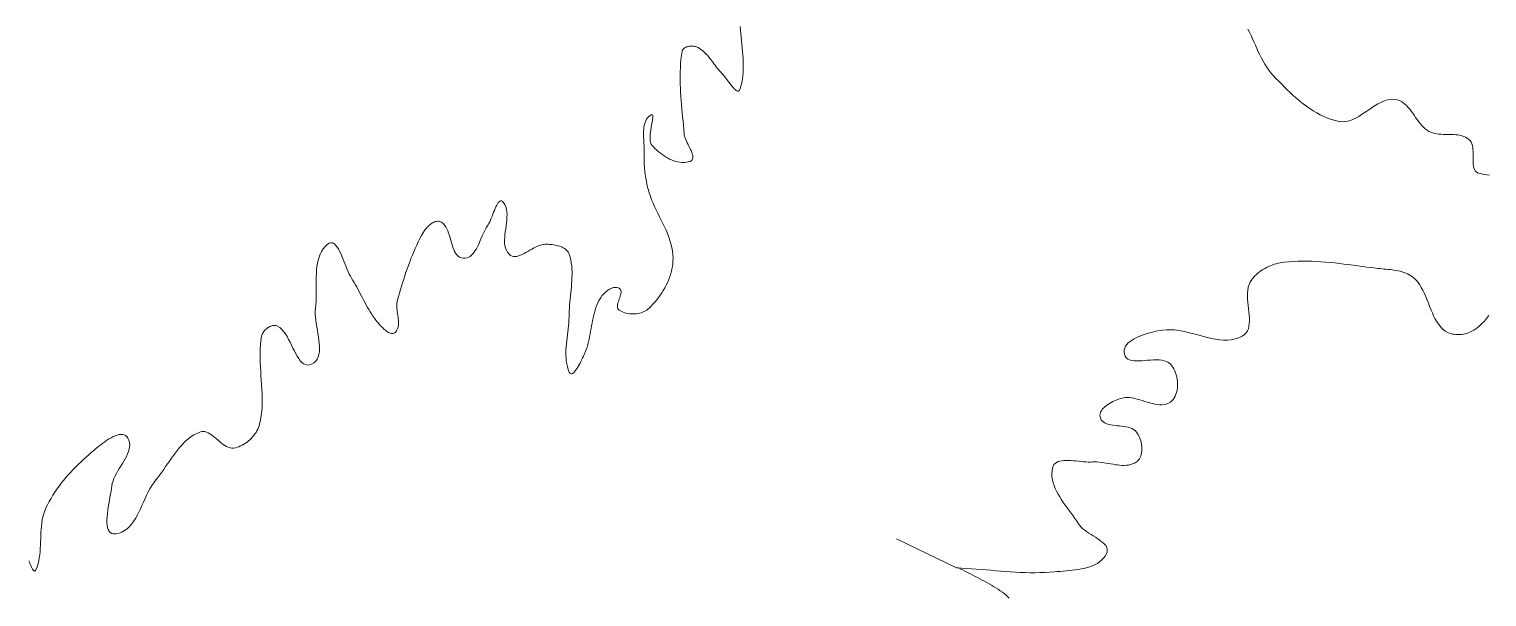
# Model space of a CAD drawing. Header units: inches. Extents: x -12 to 23, y -13.2 to 21.7.
# Drawn here: x 6.34 to 12.5, y -8.15 to -5.75 of the extents above; entities that cross this region are included whole.
import ezdxf

# ---------------------------------------------------------------- set-up
doc = ezdxf.new("R2010")
doc.units = ezdxf.units.IN
doc.header["$MEASUREMENT"] = 0
doc.layers.get('0').update_dxf_attribs({"lineweight": 0})

msp = doc.modelspace()

# ---------------------------------------------------------------- linework, layer by layer
at = {"color": 30, "linetype": 'Continuous', "lineweight": 0, "true_color": 0xff7e00}
msp.add_line((10.2603, -8.0321), (10.0069, -7.9093), dxfattribs=at)
at = {"color": 7, "linetype": 'Continuous', "lineweight": 0, "flags": 128}
for points in [[(9.3449, -5.7416), (9.346, -5.7566), (9.3472, -5.7716), (9.3487, -5.7866), (9.3502, -5.8016), (9.3518, -5.8167), (9.3533, -5.8317), (9.3547, -5.8467), (9.3559, -5.8617), (9.3569, -5.8767), (9.3576, -5.8916), (9.3579, -5.9064), (9.3577, -5.9212), (9.3571, -5.9359), (9.3558, -5.9505), (9.3539, -5.965), (9.3513, -5.9794), (9.3479, -5.9936), (9.3437, -6.0078), (9.3419, -6.0118), (9.3396, -6.0143), (9.337, -6.0155), (9.334, -6.0154), (9.3307, -6.0141), (9.3271, -6.0119), (9.3232, -6.0087), (9.3192, -6.0048), (9.315, -6.0002), (9.3106, -5.995), (9.3062, -5.9894), (9.3017, -5.9836), (9.2971, -5.9775), (9.2926, -5.9714), (9.2881, -5.9653), (9.2837, -5.9595), (9.2794, -5.9539), (9.2753, -5.9487), (9.2713, -5.9441), (9.2676, -5.9401), (9.2624, -5.9347), (9.2574, -5.9291), (9.2525, -5.9234), (9.2477, -5.9175), (9.243, -5.9115), (9.2384, -5.9054), (9.2338, -5.8993), (9.2293, -5.8931), (9.2247, -5.887), (9.2201, -5.881), (9.2154, -5.875), (9.2106, -5.8691), (9.2057, -5.8634), (9.2007, -5.8579), (9.1955, -5.8526), (9.1901, -5.8475), (9.1845, -5.8427), (9.1787, -5.8382), (9.1726, -5.834), (9.1662, -5.8302), (9.163, -5.8287), (9.1594, -5.8274), (9.1557, -5.8263), (9.1517, -5.8255), (9.1475, -5.8249), (9.1433, -5.8246), (9.139, -5.8246), (9.1347, -5.8248), (9.1304, -5.8252), (9.1261, -5.8259), (9.122, -5.8269), (9.1181, -5.8281), (9.1144, -5.8295), (9.111, -5.8313), (9.1078, -5.8333), (9.1051, -5.8355), (9.1027, -5.838), (9.1008, -5.8408), (9.0994, -5.8438), (9.0986, -5.8471), (9.096, -5.8643), (9.0941, -5.8815), (9.0925, -5.8987), (9.0915, -5.9159), (9.0909, -5.9332), (9.0906, -5.9505), (9.0907, -5.9679), (9.0911, -5.9852), (9.0918, -6.0026), (9.0927, -6.02), (9.0938, -6.0374), (9.0951, -6.0548), (9.0965, -6.0722), (9.098, -6.0896), (9.0995, -6.107), (9.1011, -6.1244), (9.1027, -6.1417), (9.1042, -6.1591), (9.1057, -6.1764), (9.107, -6.1937), (9.1079, -6.1999), (9.1094, -6.2064), (9.1117, -6.2132), (9.1144, -6.2201), (9.1175, -6.2272), (9.1209, -6.2344), (9.1245, -6.2415), (9.1281, -6.2487), (9.1316, -6.2557), (9.1349, -6.2627), (9.138, -6.2694), (9.1406, -6.2759), (9.1427, -6.282), (9.1441, -6.2879), (9.1447, -6.2933), (9.1445, -6.2982), (9.1433, -6.3026), (9.1409, -6.3064), (9.1373, -6.3096), (9.1324, -6.3121), (9.1241, -6.3146), (9.1157, -6.3163), (9.1071, -6.3171), (9.0984, -6.3171), (9.0897, -6.3163), (9.0809, -6.3147), (9.0721, -6.3125), (9.0633, -6.3097), (9.0546, -6.3063), (9.046, -6.3023), (9.0374, -6.2979), (9.0291, -6.2931), (9.0209, -6.2878), (9.013, -6.2822), (9.0053, -6.2764), (8.9979, -6.2703), (8.9908, -6.264), (8.984, -6.2575), (8.9777, -6.251), (8.9718, -6.2444), (8.9682, -6.239), (8.9657, -6.2324), (8.9642, -6.2249), (8.9635, -6.2165), (8.9635, -6.2076), (8.9641, -6.1982), (8.9651, -6.1885), (8.9665, -6.1787), (8.9681, -6.169), (8.9698, -6.1595), (8.9714, -6.1505), (8.9729, -6.1421), (8.9741, -6.1345), (8.9748, -6.1278), (8.975, -6.1222), (8.9745, -6.118), (8.9732, -6.1153), (8.971, -6.1142), (8.9678, -6.1149), (8.9633, -6.1176), (8.9576, -6.1226), (8.9526, -6.128), (8.9485, -6.134), (8.945, -6.1404), (8.9422, -6.1472), (8.9399, -6.1544), (8.9382, -6.1619), (8.937, -6.1697), (8.9362, -6.1778), (8.9357, -6.186), (8.9356, -6.1944), (8.9356, -6.2029), (8.9359, -6.2115), (8.9363, -6.2201), (8.9367, -6.2287), (8.9372, -6.2372), (8.9376, -6.2456), (8.9379, -6.2539), (8.938, -6.262), (8.9379, -6.2698), (8.9378, -6.2779), (8.9377, -6.286), (8.9377, -6.2941), (8.9378, -6.3022), (8.938, -6.3103), (8.9383, -6.3184), (8.9387, -6.3265), (8.9392, -6.3346), (8.9398, -6.3427), (8.9406, -6.3508), (8.9414, -6.3589), (8.9424, -6.3669), (8.9435, -6.375), (8.9447, -6.383), (8.9461, -6.391), (8.9475, -6.3989), (8.9492, -6.4068), (8.9509, -6.4147), (8.9528, -6.4226), (8.9549, -6.4304), (8.9593, -6.4453), (8.9644, -6.46), (8.97, -6.4746), (8.9761, -6.4891), (8.9826, -6.5035), (8.9894, -6.5179), (8.9964, -6.5321), (9.0035, -6.5464), (9.0105, -6.5606), (9.0175, -6.5749), (9.0243, -6.5891), (9.0307, -6.6035), (9.0368, -6.6178), (9.0424, -6.6323), (9.0474, -6.6469), (9.0518, -6.6616), (9.0554, -6.6764), (9.0581, -6.6914), (9.0598, -6.7066), (9.0605, -6.722), (9.0603, -6.7338), (9.0594, -6.7455), (9.0578, -6.7572), (9.0556, -6.7688), (9.0529, -6.7804), (9.0495, -6.7919), (9.0457, -6.8033), (9.0413, -6.8146), (9.0365, -6.8257), (9.0311, -6.8367), (9.0254, -6.8475), (9.0193, -6.8581), (9.0128, -6.8684), (9.0059, -6.8786), (8.9988, -6.8885), (8.9913, -6.8981), (8.9836, -6.9074), (8.9756, -6.9164), (8.9674, -6.9251), (8.9591, -6.9334), (8.9543, -6.9376), (8.9491, -6.9414), (8.9435, -6.9448), (8.9376, -6.9478), (8.9313, -6.9504), (8.9249, -6.9526), (8.9182, -6.9544), (8.9114, -6.9558), (8.9045, -6.9568), (8.8975, -6.9574), (8.8904, -6.9576), (8.8834, -6.9575), (8.8764, -6.9569), (8.8694, -6.9559), (8.8627, -6.9545), (8.8561, -6.9528), (8.8497, -6.9506), (8.8436, -6.9481), (8.8378, -6.9451), (8.8323, -6.9418), (8.829, -6.9389), (8.8268, -6.9354), (8.8255, -6.9314), (8.825, -6.9269), (8.8253, -6.922), (8.8261, -6.9168), (8.8275, -6.9113), (8.8291, -6.9057), (8.831, -6.8999), (8.833, -6.8941), (8.835, -6.8883), (8.8368, -6.8826), (8.8384, -6.8771), (8.8396, -6.8718), (8.8403, -6.8668), (8.8405, -6.8622), (8.8398, -6.858), (8.8383, -6.8543), (8.8359, -6.8513), (8.8323, -6.8488), (8.8278, -6.847), (8.8232, -6.8459), (8.8185, -6.8455), (8.8137, -6.8457), (8.8088, -6.8465), (8.804, -6.8478), (8.7991, -6.8497), (8.7943, -6.852), (8.7895, -6.8547), (8.7848, -6.8578), (8.7802, -6.8612), (8.7757, -6.8649), (8.7714, -6.8689), (8.7673, -6.873), (8.7633, -6.8773), (8.7596, -6.8817), (8.7562, -6.8862), (8.7531, -6.8907), (8.7502, -6.8951), (8.7478, -6.8996), (8.7427, -6.9097), (8.7382, -6.9201), (8.7343, -6.9307), (8.7307, -6.9414), (8.7276, -6.9523), (8.7248, -6.9633), (8.7223, -6.9745), (8.7199, -6.9857), (8.7178, -6.997), (8.7158, -7.0083), (8.7138, -7.0197), (8.7118, -7.031), (8.7097, -7.0423), (8.7075, -7.0536), (8.7051, -7.0649), (8.7025, -7.076), (8.6996, -7.0871), (8.6964, -7.098), (8.6927, -7.1087), (8.6886, -7.1193), (8.6863, -7.1247), (8.6837, -7.1307), (8.6808, -7.1372), (8.6776, -7.1441), (8.6741, -7.1513), (8.6705, -7.1586), (8.6667, -7.1659), (8.6628, -7.1731), (8.6588, -7.18), (8.6548, -7.1866), (8.6508, -7.1926), (8.6468, -7.1981), (8.6429, -7.2028), (8.6391, -7.2066), (8.6355, -7.2094), (8.632, -7.211), (8.6288, -7.2114), (8.6259, -7.2105), (8.6232, -7.208), (8.621, -7.2039), (8.6167, -7.1925), (8.6132, -7.1809), (8.6106, -7.1692), (8.6088, -7.1573), (8.6076, -7.1453), (8.607, -7.1331), (8.6069, -7.1209), (8.6073, -7.1086), (8.608, -7.0962), (8.6091, -7.0837), (8.6104, -7.0712), (8.6118, -7.0586), (8.6134, -7.046), (8.615, -7.0335), (8.6165, -7.0209), (8.6179, -7.0084), (8.6191, -6.9959), (8.6201, -6.9834), (8.6207, -6.971), (8.621, -6.9587), (8.6212, -6.946), (8.6217, -6.9332), (8.6225, -6.9204), (8.6236, -6.9076), (8.6248, -6.8947), (8.6261, -6.8818), (8.6275, -6.8689), (8.6289, -6.856), (8.6301, -6.8431), (8.6312, -6.8302), (8.6322, -6.8174), (8.6328, -6.8046), (8.6331, -6.7919), (8.633, -6.7792), (8.6325, -6.7666), (8.6315, -6.7541), (8.6299, -6.7417), (8.6276, -6.7294), (8.6247, -6.7172), (8.621, -6.7051), (8.6189, -6.7001), (8.6162, -6.6955), (8.613, -6.6913), (8.6094, -6.6874), (8.6052, -6.6839), (8.6007, -6.6807), (8.5959, -6.6779), (8.5907, -6.6753), (8.5852, -6.673), (8.5795, -6.671), (8.5736, -6.6693), (8.5676, -6.6678), (8.5615, -6.6665), (8.5553, -6.6654), (8.5492, -6.6646), (8.543, -6.6639), (8.5369, -6.6634), (8.5309, -6.6631), (8.5251, -6.6629), (8.5195, -6.6629), (8.5116, -6.6634), (8.5035, -6.6651), (8.4953, -6.6676), (8.4871, -6.6708), (8.4788, -6.6747), (8.4705, -6.679), (8.4622, -6.6837), (8.4539, -6.6885), (8.4458, -6.6933), (8.4377, -6.698), (8.4297, -6.7024), (8.4218, -6.7063), (8.4142, -6.7097), (8.4067, -6.7124), (8.3994, -6.7142), (8.3924, -6.715), (8.3857, -6.7147), (8.3792, -6.713), (8.3731, -6.7099), (8.3674, -6.7051), (8.3604, -6.6969), (8.3552, -6.6879), (8.3515, -6.6782), (8.3491, -6.6678), (8.3478, -6.6569), (8.3475, -6.6456), (8.348, -6.6339), (8.349, -6.6219), (8.3505, -6.6097), (8.3522, -6.5974), (8.354, -6.5851), (8.3556, -6.5727), (8.3569, -6.5605), (8.3577, -6.5485), (8.3579, -6.5368), (8.3571, -6.5255), (8.3554, -6.5146), (8.3524, -6.5042), (8.348, -6.4944), (8.342, -6.4854), (8.3383, -6.4815), (8.3346, -6.4795), (8.3311, -6.4792), (8.3276, -6.4805), (8.3242, -6.4831), (8.3208, -6.4869), (8.3175, -6.4919), (8.3142, -6.4977), (8.3109, -6.5044), (8.3076, -6.5117), (8.3044, -6.5195), (8.3012, -6.5276), (8.2979, -6.5359), (8.2947, -6.5443), (8.2914, -6.5525), (8.2881, -6.5605), (8.2847, -6.568), (8.2813, -6.575), (8.2779, -6.5813), (8.2744, -6.5868), (8.2696, -6.594), (8.2651, -6.6019), (8.2608, -6.6102), (8.2566, -6.6189), (8.2526, -6.628), (8.2486, -6.6371), (8.2447, -6.6464), (8.2407, -6.6556), (8.2366, -6.6647), (8.2324, -6.6734), (8.2281, -6.6818), (8.2235, -6.6897), (8.2186, -6.6971), (8.2134, -6.7036), (8.2079, -6.7094), (8.2019, -6.7142), (8.1955, -6.718), (8.1885, -6.7207), (8.181, -6.722), (8.1729, -6.722), (8.1646, -6.7205), (8.1573, -6.7174), (8.1509, -6.713), (8.1453, -6.7073), (8.1404, -6.7006), (8.1362, -6.693), (8.1324, -6.6846), (8.129, -6.6756), (8.1259, -6.6661), (8.1229, -6.6562), (8.1201, -6.6461), (8.1172, -6.636), (8.1141, -6.6259), (8.1108, -6.6161), (8.1072, -6.6066), (8.1031, -6.5977), (8.0984, -6.5894), (8.0931, -6.5819), (8.087, -6.5753), (8.08, -6.5699), (8.0762, -6.5679), (8.0723, -6.5665), (8.0682, -6.5659), (8.0641, -6.5658), (8.0598, -6.5663), (8.0555, -6.5673), (8.0511, -6.5687), (8.0468, -6.5707), (8.0424, -6.573), (8.0381, -6.5756), (8.0339, -6.5786), (8.0298, -6.5818), (8.0258, -6.5853), (8.022, -6.5889), (8.0184, -6.5927), (8.0149, -6.5965), (8.0117, -6.6005), (8.0088, -6.6044), (8.0062, -6.6083), (8.0039, -6.6121), (7.9965, -6.6256), (7.9893, -6.6392), (7.9824, -6.653), (7.9758, -6.6669), (7.9693, -6.6809), (7.9632, -6.695), (7.9572, -6.7092), (7.9514, -6.7235), (7.9458, -6.7378), (7.9404, -6.7523), (7.9352, -6.7668), (7.9301, -6.7814), (7.9252, -6.7961), (7.9204, -6.8108), (7.9157, -6.8255), (7.9112, -6.8403), (7.9068, -6.8551), (7.9024, -6.8699), (7.8982, -6.8847), (7.894, -6.8996), (7.8925, -6.9062), (7.8916, -6.913), (7.8913, -6.92), (7.8914, -6.9271), (7.8918, -6.9343), (7.8925, -6.9416), (7.8935, -6.949), (7.8945, -6.9563), (7.8956, -6.9637), (7.8966, -6.971), (7.8975, -6.9782), (7.8981, -6.9853), (7.8985, -6.9923), (7.8985, -6.9991), (7.898, -7.0057), (7.8969, -7.0121), (7.8952, -7.0182), (7.8928, -7.0241), (7.8896, -7.0296), (7.8855, -7.0348), (7.8825, -7.0376), (7.8792, -7.0394), (7.8756, -7.0405), (7.8719, -7.0408), (7.868, -7.0404), (7.864, -7.0394), (7.8598, -7.0378), (7.8556, -7.0357), (7.8513, -7.0331), (7.8471, -7.0301), (7.8428, -7.0269), (7.8385, -7.0233), (7.8344, -7.0195), (7.8303, -7.0156), (7.8263, -7.0116), (7.8225, -7.0076), (7.8189, -7.0036), (7.8155, -6.9998), (7.8124, -6.996), (7.8095, -6.9925), (7.8028, -6.9841), (7.7964, -6.9754), (7.7902, -6.9666), (7.7843, -6.9576), (7.7786, -6.9485), (7.773, -6.9392), (7.7676, -6.9299), (7.7623, -6.9204), (7.7571, -6.9109), (7.752, -6.9014), (7.747, -6.8918), (7.7419, -6.8821), (7.7369, -6.8725), (7.7318, -6.8629), (7.7267, -6.8533), (7.7216, -6.8438), (7.7163, -6.8344), (7.7109, -6.825), (7.7053, -6.8157), (7.6996, -6.8066), (7.6949, -6.7986), (7.6903, -6.7895), (7.6857, -6.7796), (7.6812, -6.7691), (7.6767, -6.758), (7.6722, -6.7467), (7.6677, -6.7352), (7.6632, -6.7239), (7.6586, -6.7128), (7.6539, -6.7021), (7.6491, -6.6922), (7.6442, -6.683), (7.6391, -6.6749), (7.6339, -6.668), (7.6285, -6.6625), (7.6229, -6.6587), (7.6171, -6.6566), (7.6111, -6.6564), (7.6047, -6.6585), (7.5981, -6.6629), (7.5883, -6.6721), (7.5799, -6.6823), (7.5728, -6.6932), (7.567, -6.7048), (7.5622, -6.7171), (7.5584, -6.73), (7.5555, -6.7434), (7.5533, -6.7573), (7.5518, -6.7715), (7.5509, -6.786), (7.5504, -6.8008), (7.5502, -6.8158), (7.5503, -6.8308), (7.5504, -6.8459), (7.5505, -6.861), (7.5506, -6.876), (7.5504, -6.8907), (7.5499, -6.9053), (7.5489, -6.9195), (7.5474, -6.9334), (7.5464, -6.9455), (7.5463, -6.9581), (7.5471, -6.9713), (7.5485, -6.9848), (7.5504, -6.9987), (7.5527, -7.0127), (7.5551, -7.0267), (7.5575, -7.0408), (7.5598, -7.0547), (7.5619, -7.0684), (7.5634, -7.0818), (7.5643, -7.0947), (7.5645, -7.1071), (7.5637, -7.1188), (7.5618, -7.1298), (7.5587, -7.14), (7.5542, -7.1492), (7.5481, -7.1573), (7.5402, -7.1643), (7.5305, -7.17), (7.5211, -7.1733), (7.5124, -7.174), (7.5043, -7.1723), (7.4967, -7.1685), (7.4895, -7.1629), (7.4827, -7.1556), (7.4762, -7.1468), (7.4699, -7.1369), (7.4638, -7.126), (7.4578, -7.1144), (7.4518, -7.1023), (7.4458, -7.09), (7.4396, -7.0776), (7.4332, -7.0654), (7.4266, -7.0537), (7.4196, -7.0426), (7.4122, -7.0324), (7.4043, -7.0233), (7.3959, -7.0156), (7.3868, -7.0094), (7.3832, -7.0078), (7.3794, -7.0068), (7.3754, -7.0063), (7.3713, -7.0063), (7.3671, -7.0069), (7.3629, -7.0079), (7.3586, -7.0093), (7.3544, -7.0112), (7.3502, -7.0134), (7.3461, -7.0159), (7.3422, -7.0187), (7.3384, -7.0218), (7.3348, -7.0251), (7.3315, -7.0286), (7.3285, -7.0322), (7.3258, -7.036), (7.3235, -7.0399), (7.3216, -7.0438), (7.3202, -7.0478), (7.3192, -7.0517), (7.3163, -7.0701), (7.3143, -7.0885), (7.3131, -7.1071), (7.3126, -7.1257), (7.3126, -7.1444), (7.3132, -7.1631), (7.3141, -7.1819), (7.3152, -7.2007), (7.3165, -7.2195), (7.3178, -7.2383), (7.3191, -7.2571), (7.3203, -7.2759), (7.3211, -7.2946), (7.3216, -7.3133), (7.3216, -7.3319), (7.321, -7.3505), (7.3197, -7.3689), (7.3177, -7.3873), (7.3147, -7.4055), (7.3107, -7.4236), (7.3087, -7.4309), (7.3061, -7.4381), (7.303, -7.4451), (7.2994, -7.4521), (7.2954, -7.459), (7.291, -7.4656), (7.2862, -7.4721), (7.2811, -7.4783), (7.2756, -7.4843), (7.2698, -7.49), (7.2637, -7.4954), (7.2574, -7.5005), (7.2508, -7.5051), (7.2441, -7.5094), (7.2372, -7.5132), (7.2301, -7.5166), (7.2229, -7.5195), (7.2156, -7.5219), (7.2082, -7.5238), (7.2008, -7.5251), (7.193, -7.5254), (7.1854, -7.5243), (7.1779, -7.5221), (7.1705, -7.5188), (7.1631, -7.5146), (7.1559, -7.5098), (7.1488, -7.5043), (7.1417, -7.4985), (7.1347, -7.4925), (7.1277, -7.4864), (7.1207, -7.4803), (7.1138, -7.4746), (7.1068, -7.4693), (7.0999, -7.4645), (7.0929, -7.4605), (7.0859, -7.4574), (7.0788, -7.4554), (7.0717, -7.4547), (7.0644, -7.4553), (7.0571, -7.4575), (7.0447, -7.4631), (7.0329, -7.4697), (7.0216, -7.477), (7.0108, -7.4851), (7.0005, -7.4939), (6.9906, -7.5032), (6.981, -7.5131), (6.9718, -7.5235), (6.9629, -7.5343), (6.9542, -7.5454), (6.9457, -7.5568), (6.9374, -7.5683), (6.9292, -7.5801), (6.921, -7.5919), (6.9129, -7.6036), (6.9048, -7.6154), (6.8966, -7.627), (6.8883, -7.6384), (6.8798, -7.6495), (6.8712, -7.6603), (6.8625, -7.6718), (6.8543, -7.6841), (6.8467, -7.6972), (6.8395, -7.7109), (6.8326, -7.725), (6.8258, -7.7394), (6.8193, -7.754), (6.8127, -7.7685), (6.806, -7.783), (6.7993, -7.797), (6.7922, -7.8107), (6.7848, -7.8237), (6.777, -7.836), (6.7686, -7.8474), (6.7596, -7.8578), (6.7499, -7.8669), (6.7394, -7.8747), (6.728, -7.881), (6.7156, -7.8857), (6.7021, -7.8886), (6.6928, -7.8888), (6.6851, -7.8869), (6.6787, -7.8831), (6.6737, -7.8774), (6.6699, -7.8702), (6.6672, -7.8615), (6.6655, -7.8515), (6.6647, -7.8405), (6.6647, -7.8285), (6.6653, -7.8158), (6.6665, -7.8025), (6.6682, -7.7888), (6.6702, -7.7749), (6.6724, -7.7609), (6.6748, -7.7471), (6.6773, -7.7335), (6.6796, -7.7204), (6.6818, -7.708), (6.6837, -7.6963), (6.6852, -7.6857), (6.6872, -7.6751), (6.6902, -7.6645), (6.6943, -7.6539), (6.6991, -7.6433), (6.7046, -7.6328), (6.7105, -7.6223), (6.7168, -7.6118), (6.7232, -7.6014), (6.7297, -7.5911), (6.7359, -7.5808), (6.7418, -7.5705), (6.7472, -7.5604), (6.7519, -7.5503), (6.7558, -7.5404), (6.7588, -7.5305), (6.7605, -7.5207), (6.761, -7.5111), (6.76, -7.5015), (6.7573, -7.4921), (6.7528, -7.4828), (6.7483, -7.4766), (6.743, -7.4721), (6.737, -7.4691), (6.7304, -7.4676), (6.7232, -7.4673), (6.7156, -7.4682), (6.7076, -7.4702), (6.6993, -7.4732), (6.6907, -7.477), (6.6819, -7.4816), (6.6731, -7.4867), (6.6642, -7.4924), (6.6553, -7.4984), (6.6466, -7.5048), (6.638, -7.5112), (6.6297, -7.5178), (6.6218, -7.5242), (6.6143, -7.5305), (6.6072, -7.5364), (6.6007, -7.542), (6.5891, -7.552), (6.5775, -7.5622), (6.5661, -7.5726), (6.5548, -7.5832), (6.5437, -7.594), (6.5327, -7.6049), (6.5219, -7.616), (6.5113, -7.6274), (6.5009, -7.6389), (6.4908, -7.6506), (6.4809, -7.6625), (6.4712, -7.6746), (6.4619, -7.6869), (6.4529, -7.6994), (6.4442, -7.7121), (6.4358, -7.725), (6.4278, -7.7381), (6.4202, -7.7514), (6.413, -7.7649), (6.4063, -7.7787), (6.4011, -7.7908), (6.3968, -7.8032), (6.3934, -7.8159), (6.3907, -7.8288), (6.3886, -7.8419), (6.3871, -7.8552), (6.3859, -7.8686), (6.3852, -7.8821), (6.3846, -7.8956), (6.3841, -7.9092), (6.3837, -7.9228), (6.3832, -7.9364), (6.3825, -7.95), (6.3815, -7.9634), (6.3801, -7.9768), (6.3783, -7.99), (6.3759, -8.003), (6.3727, -8.0158), (6.3688, -8.0284), (6.364, -8.0407), (6.3623, -8.0437), (6.3605, -8.0454), (6.3586, -8.0459), (6.3566, -8.0454), (6.3545, -8.0438), (6.3523, -8.0414), (6.3501, -8.0382), (6.3478, -8.0344), (6.3454, -8.03), (6.3431, -8.0251), (6.3407, -8.0198), (6.3384, -8.0143), (6.3361, -8.0087), (6.3338, -8.0029)], [(12.5168, -6.3709), (12.4939, -6.3678), (12.4713, -6.3628), (12.4647, -6.3602), (12.4594, -6.3565), (12.4553, -6.3517), (12.4521, -6.346), (12.4497, -6.3394), (12.4481, -6.3321), (12.4471, -6.3243), (12.4466, -6.3159), (12.4464, -6.3072), (12.4464, -6.2982), (12.4465, -6.289), (12.4465, -6.2798), (12.4464, -6.2707), (12.4459, -6.2619), (12.445, -6.2533), (12.4435, -6.2451), (12.4413, -6.2375), (12.4382, -6.2306), (12.4342, -6.2244), (12.429, -6.2191), (12.4222, -6.214), (12.415, -6.2099), (12.4074, -6.2066), (12.3994, -6.204), (12.3912, -6.202), (12.3827, -6.2006), (12.374, -6.1997), (12.3651, -6.1991), (12.3561, -6.1987), (12.347, -6.1986), (12.3378, -6.1985), (12.3287, -6.1983), (12.3195, -6.1981), (12.3105, -6.1976), (12.3015, -6.1969), (12.2928, -6.1957), (12.2842, -6.1941), (12.2758, -6.1919), (12.2677, -6.189), (12.26, -6.1853), (12.2516, -6.1801), (12.2437, -6.1741), (12.2362, -6.1673), (12.2291, -6.1599), (12.2223, -6.152), (12.2158, -6.1436), (12.2094, -6.135), (12.2032, -6.1262), (12.1971, -6.1174), (12.191, -6.1086), (12.1848, -6.1001), (12.1784, -6.0918), (12.172, -6.0839), (12.1652, -6.0765), (12.1582, -6.0698), (12.1508, -6.0639), (12.143, -6.0588), (12.1346, -6.0547), (12.1258, -6.0518), (12.1163, -6.05), (12.1038, -6.0495), (12.0914, -6.0508), (12.0793, -6.0536), (12.0673, -6.0577), (12.0555, -6.0629), (12.0437, -6.0691), (12.0321, -6.076), (12.0205, -6.0834), (12.009, -6.0912), (11.9975, -6.0991), (11.9861, -6.107), (11.9746, -6.1146), (11.9631, -6.1218), (11.9515, -6.1284), (11.9398, -6.1341), (11.9281, -6.1387), (11.9162, -6.1421), (11.9042, -6.1441), (11.892, -6.1445), (11.8796, -6.143), (11.8631, -6.1392), (11.8469, -6.1345), (11.831, -6.1288), (11.8154, -6.1223), (11.8, -6.115), (11.785, -6.1069), (11.7703, -6.0982), (11.7558, -6.0889), (11.7416, -6.0789), (11.7276, -6.0685), (11.7139, -6.0576), (11.7004, -6.0463), (11.6872, -6.0347), (11.6742, -6.0228), (11.6614, -6.0107), (11.6489, -5.9984), (11.6365, -5.9859), (11.6244, -5.9735), (11.6124, -5.961), (11.6007, -5.9486), (11.5908, -5.9375), (11.5817, -5.9259), (11.5732, -5.9138), (11.5653, -5.9013), (11.5579, -5.8885), (11.5509, -5.8754), (11.5442, -5.862), (11.5377, -5.8484), (11.5314, -5.8347), (11.5253, -5.8209), (11.5192, -5.8071), (11.513, -5.7933), (11.5067, -5.7796), (11.5002, -5.7661), (11.4934, -5.7527)], [(10.4827, -8.1603), (10.4767, -8.1537), (10.4704, -8.1477), (10.4637, -8.1421), (10.4547, -8.1355), (10.4456, -8.1291), (10.4364, -8.1229), (10.427, -8.1169), (10.4175, -8.111), (10.4079, -8.1053), (10.3982, -8.0997), (10.3885, -8.0943), (10.3787, -8.0889), (10.3688, -8.0837), (10.3589, -8.0785), (10.3489, -8.0733), (10.3389, -8.0682), (10.3289, -8.0631), (10.3189, -8.0581), (10.309, -8.053), (10.299, -8.0479), (10.289, -8.0427), (10.2791, -8.0375), (10.2693, -8.0323), (10.2689, -8.0321), (10.2684, -8.0319), (10.2678, -8.0318), (10.2672, -8.0317), (10.2665, -8.0317), (10.2658, -8.0316), (10.2651, -8.0316), (10.2644, -8.0316), (10.2638, -8.0317), (10.2631, -8.0317), (10.2625, -8.0318), (10.2619, -8.0318), (10.2614, -8.0319), (10.261, -8.032), (10.2606, -8.032), (10.2604, -8.0321), (10.2603, -8.0321), (10.2603, -8.0322), (10.2605, -8.0322), (10.2608, -8.0323), (10.2816, -8.0333), (10.3023, -8.0345), (10.323, -8.0359), (10.3437, -8.0375), (10.3645, -8.0391), (10.3852, -8.0409), (10.4059, -8.0426), (10.4267, -8.0444), (10.4474, -8.0461), (10.4681, -8.0477), (10.4888, -8.0491), (10.5096, -8.0504), (10.5303, -8.0515), (10.551, -8.0523), (10.5717, -8.0527), (10.5924, -8.0529), (10.6131, -8.0526), (10.6337, -8.052), (10.6544, -8.0508), (10.675, -8.0492), (10.6868, -8.0481), (10.699, -8.0472), (10.7115, -8.0462), (10.7242, -8.0451), (10.7371, -8.044), (10.75, -8.0427), (10.7629, -8.0411), (10.7758, -8.0392), (10.7884, -8.037), (10.8009, -8.0344), (10.813, -8.0313), (10.8247, -8.0277), (10.836, -8.0236), (10.8466, -8.0187), (10.8567, -8.0132), (10.8661, -8.0069), (10.8746, -7.9998), (10.8823, -7.9919), (10.8891, -7.983), (10.8948, -7.9731), (10.8977, -7.9655), (10.8986, -7.9583), (10.8978, -7.9514), (10.8954, -7.9447), (10.8916, -7.9383), (10.8865, -7.9321), (10.8803, -7.9261), (10.8732, -7.9202), (10.8653, -7.9144), (10.8569, -7.9087), (10.848, -7.9029), (10.8389, -7.8972), (10.8296, -7.8914), (10.8205, -7.8855), (10.8116, -7.8795), (10.8031, -7.8733), (10.7951, -7.8669), (10.788, -7.8603), (10.7817, -7.8535), (10.7765, -7.8463), (10.7693, -7.8352), (10.7616, -7.8241), (10.7537, -7.8128), (10.7455, -7.8015), (10.7371, -7.7902), (10.7287, -7.7787), (10.7204, -7.7672), (10.7123, -7.7556), (10.7045, -7.7439), (10.697, -7.7321), (10.69, -7.7203), (10.6837, -7.7084), (10.678, -7.6963), (10.6731, -7.6842), (10.6692, -7.672), (10.6662, -7.6597), (10.6644, -7.6473), (10.6638, -7.6349), (10.6645, -7.6223), (10.6666, -7.6096), (10.6691, -7.6019), (10.6728, -7.5955), (10.6777, -7.5902), (10.6835, -7.586), (10.6903, -7.5828), (10.6979, -7.5804), (10.7062, -7.5788), (10.7152, -7.5778), (10.7246, -7.5775), (10.7345, -7.5776), (10.7447, -7.5781), (10.7552, -7.5789), (10.7658, -7.5799), (10.7764, -7.581), (10.787, -7.5821), (10.7974, -7.5831), (10.8076, -7.5839), (10.8174, -7.5844), (10.8268, -7.5846), (10.8357, -7.5842), (10.845, -7.5839), (10.8545, -7.5841), (10.8641, -7.5848), (10.8738, -7.5859), (10.8836, -7.5873), (10.8934, -7.5889), (10.9032, -7.5906), (10.9131, -7.5924), (10.9229, -7.5941), (10.9326, -7.5957), (10.9423, -7.597), (10.9518, -7.5981), (10.9613, -7.5987), (10.9705, -7.5988), (10.9796, -7.5984), (10.9885, -7.5972), (10.9972, -7.5953), (11.0056, -7.5926), (11.0138, -7.5889), (11.0216, -7.5842), (11.0265, -7.5803), (11.0308, -7.5758), (11.0345, -7.5707), (11.0376, -7.5651), (11.0401, -7.559), (11.0421, -7.5525), (11.0435, -7.5458), (11.0444, -7.5387), (11.0448, -7.5315), (11.0447, -7.5242), (11.0442, -7.5168), (11.0432, -7.5094), (11.0418, -7.502), (11.04, -7.4948), (11.0378, -7.4877), (11.0352, -7.4809), (11.0323, -7.4744), (11.0291, -7.4683), (11.0255, -7.4626), (11.0216, -7.4575), (11.016, -7.4517), (11.0095, -7.4469), (11.0024, -7.4431), (10.9946, -7.44), (10.9862, -7.4375), (10.9775, -7.4356), (10.9684, -7.4341), (10.9591, -7.4329), (10.9498, -7.4319), (10.9404, -7.4309), (10.9311, -7.4299), (10.922, -7.4287), (10.9133, -7.4272), (10.905, -7.4253), (10.8971, -7.4228), (10.8899, -7.4197), (10.8835, -7.4158), (10.8778, -7.411), (10.8731, -7.4052), (10.8695, -7.3983), (10.8677, -7.3925), (10.8671, -7.3868), (10.8676, -7.3811), (10.8691, -7.3755), (10.8715, -7.37), (10.8748, -7.3647), (10.8788, -7.3595), (10.8835, -7.3545), (10.8888, -7.3496), (10.8947, -7.345), (10.9009, -7.3406), (10.9075, -7.3364), (10.9143, -7.3325), (10.9213, -7.3288), (10.9284, -7.3254), (10.9356, -7.3224), (10.9426, -7.3197), (10.9495, -7.3173), (10.9561, -7.3154), (10.9624, -7.3137), (10.9725, -7.3121), (10.9827, -7.3116), (10.9931, -7.3121), (11.0036, -7.3135), (11.0143, -7.3155), (11.025, -7.3181), (11.0357, -7.3212), (11.0465, -7.3245), (11.0572, -7.3279), (11.0679, -7.3312), (11.0785, -7.3344), (11.089, -7.3373), (11.0994, -7.3397), (11.1096, -7.3414), (11.1196, -7.3424), (11.1293, -7.3425), (11.1388, -7.3415), (11.148, -7.3393), (11.1568, -7.3357), (11.1653, -7.3307), (11.1715, -7.3256), (11.1769, -7.3197), (11.1816, -7.3131), (11.1857, -7.3058), (11.189, -7.2979), (11.1916, -7.2896), (11.1935, -7.2809), (11.1949, -7.2719), (11.1955, -7.2626), (11.1956, -7.2532), (11.195, -7.2438), (11.1939, -7.2344), (11.1922, -7.2251), (11.1899, -7.2159), (11.1871, -7.2071), (11.1837, -7.1986), (11.1799, -7.1906), (11.1755, -7.1831), (11.1706, -7.1762), (11.1653, -7.17), (11.1578, -7.1637), (11.1491, -7.159), (11.1395, -7.1556), (11.1289, -7.1535), (11.1177, -7.1523), (11.106, -7.152), (11.0938, -7.1523), (11.0814, -7.1531), (11.069, -7.1541), (11.0566, -7.1552), (11.0444, -7.1561), (11.0327, -7.1568), (11.0215, -7.1569), (11.0109, -7.1563), (11.0012, -7.1549), (10.9925, -7.1524), (10.985, -7.1486), (10.9788, -7.1434), (10.974, -7.1365), (10.9709, -7.1278), (10.9697, -7.1188), (10.9702, -7.1102), (10.9724, -7.1021), (10.976, -7.0945), (10.9811, -7.0873), (10.9874, -7.0805), (10.9948, -7.0741), (11.0031, -7.0682), (11.0124, -7.0627), (11.0223, -7.0575), (11.0328, -7.0528), (11.0438, -7.0484), (11.055, -7.0444), (11.0665, -7.0408), (11.078, -7.0376), (11.0894, -7.0346), (11.1006, -7.0321), (11.1114, -7.0298), (11.1218, -7.0279), (11.1315, -7.0263), (11.1484, -7.0246), (11.1654, -7.0244), (11.1827, -7.0255), (11.2001, -7.0276), (11.2175, -7.0307), (11.2351, -7.0345), (11.2526, -7.0389), (11.2702, -7.0435), (11.2878, -7.0483), (11.3053, -7.0529), (11.3227, -7.0573), (11.3399, -7.0613), (11.357, -7.0645), (11.374, -7.0669), (11.3907, -7.0682), (11.4071, -7.0682), (11.4232, -7.0668), (11.4391, -7.0637), (11.4545, -7.0587), (11.4696, -7.0517), (11.4787, -7.0455), (11.486, -7.0382), (11.4915, -7.0297), (11.4954, -7.0202), (11.4981, -7.0099), (11.4995, -6.9988), (11.5, -6.987), (11.4998, -6.9747), (11.4989, -6.962), (11.4976, -6.9489), (11.4961, -6.9355), (11.4946, -6.9221), (11.4932, -6.9087), (11.4922, -6.8953), (11.4916, -6.8822), (11.4918, -6.8694), (11.4929, -6.857), (11.4951, -6.8451), (11.4985, -6.8339), (11.5034, -6.8235), (11.5078, -6.8164), (11.5126, -6.8095), (11.5179, -6.803), (11.5236, -6.7967), (11.5297, -6.7907), (11.5361, -6.7851), (11.5429, -6.7797), (11.55, -6.7746), (11.5573, -6.7698), (11.5649, -6.7654), (11.5726, -6.7612), (11.5806, -6.7574), (11.5887, -6.7539), (11.5969, -6.7508), (11.6052, -6.7479), (11.6136, -6.7455), (11.622, -6.7433), (11.6304, -6.7415), (11.6388, -6.74), (11.6471, -6.7389), (11.6665, -6.7371), (11.6859, -6.7357), (11.7053, -6.7349), (11.7248, -6.7345), (11.7442, -6.7346), (11.7637, -6.7351), (11.7832, -6.7359), (11.8027, -6.7371), (11.8221, -6.7386), (11.8416, -6.7403), (11.8611, -6.7422), (11.8806, -6.7444), (11.9001, -6.7467), (11.9195, -6.7491), (11.939, -6.7516), (11.9584, -6.7542), (11.9779, -6.7568), (11.9973, -6.7593), (12.0166, -6.7619), (12.036, -6.7643), (12.0443, -6.7653), (12.0527, -6.7661), (12.0613, -6.7669), (12.0699, -6.7677), (12.0785, -6.7685), (12.0872, -6.7694), (12.0958, -6.7703), (12.1045, -6.7714), (12.1131, -6.7726), (12.1216, -6.774), (12.1299, -6.7756), (12.1382, -6.7775), (12.1463, -6.7797), (12.1542, -6.7823), (12.162, -6.7852), (12.1695, -6.7885), (12.1767, -6.7923), (12.1836, -6.7965), (12.1903, -6.8013), (12.1966, -6.8066), (12.2055, -6.8155), (12.2136, -6.8251), (12.2209, -6.8353), (12.2276, -6.846), (12.2338, -6.8572), (12.2395, -6.8687), (12.2448, -6.8805), (12.2498, -6.8926), (12.2547, -6.9048), (12.2595, -6.9171), (12.2642, -6.9293), (12.2691, -6.9415), (12.2742, -6.9535), (12.2796, -6.9652), (12.2854, -6.9767), (12.2917, -6.9877), (12.2985, -6.9983), (12.306, -7.0083), (12.3143, -7.0177), (12.3234, -7.0263), (12.3284, -7.0303), (12.3337, -7.0337), (12.3394, -7.0367), (12.3454, -7.0392), (12.3517, -7.0412), (12.3581, -7.0429), (12.3648, -7.0441), (12.3716, -7.0449), (12.3785, -7.0453), (12.3854, -7.0453), (12.3924, -7.0449), (12.3994, -7.0442), (12.4063, -7.0431), (12.4131, -7.0416), (12.4198, -7.0399), (12.4264, -7.0378), (12.4327, -7.0354), (12.4388, -7.0326), (12.4447, -7.0296), (12.4502, -7.0263), (12.4621, -7.018), (12.4734, -7.0087), (12.4841, -6.9987), (12.4943, -6.988), (12.5041, -6.9768), (12.5135, -6.9651)]]:
    msp.add_lwpolyline(points, dxfattribs=at)

doc.saveas('drawing.dxf')
